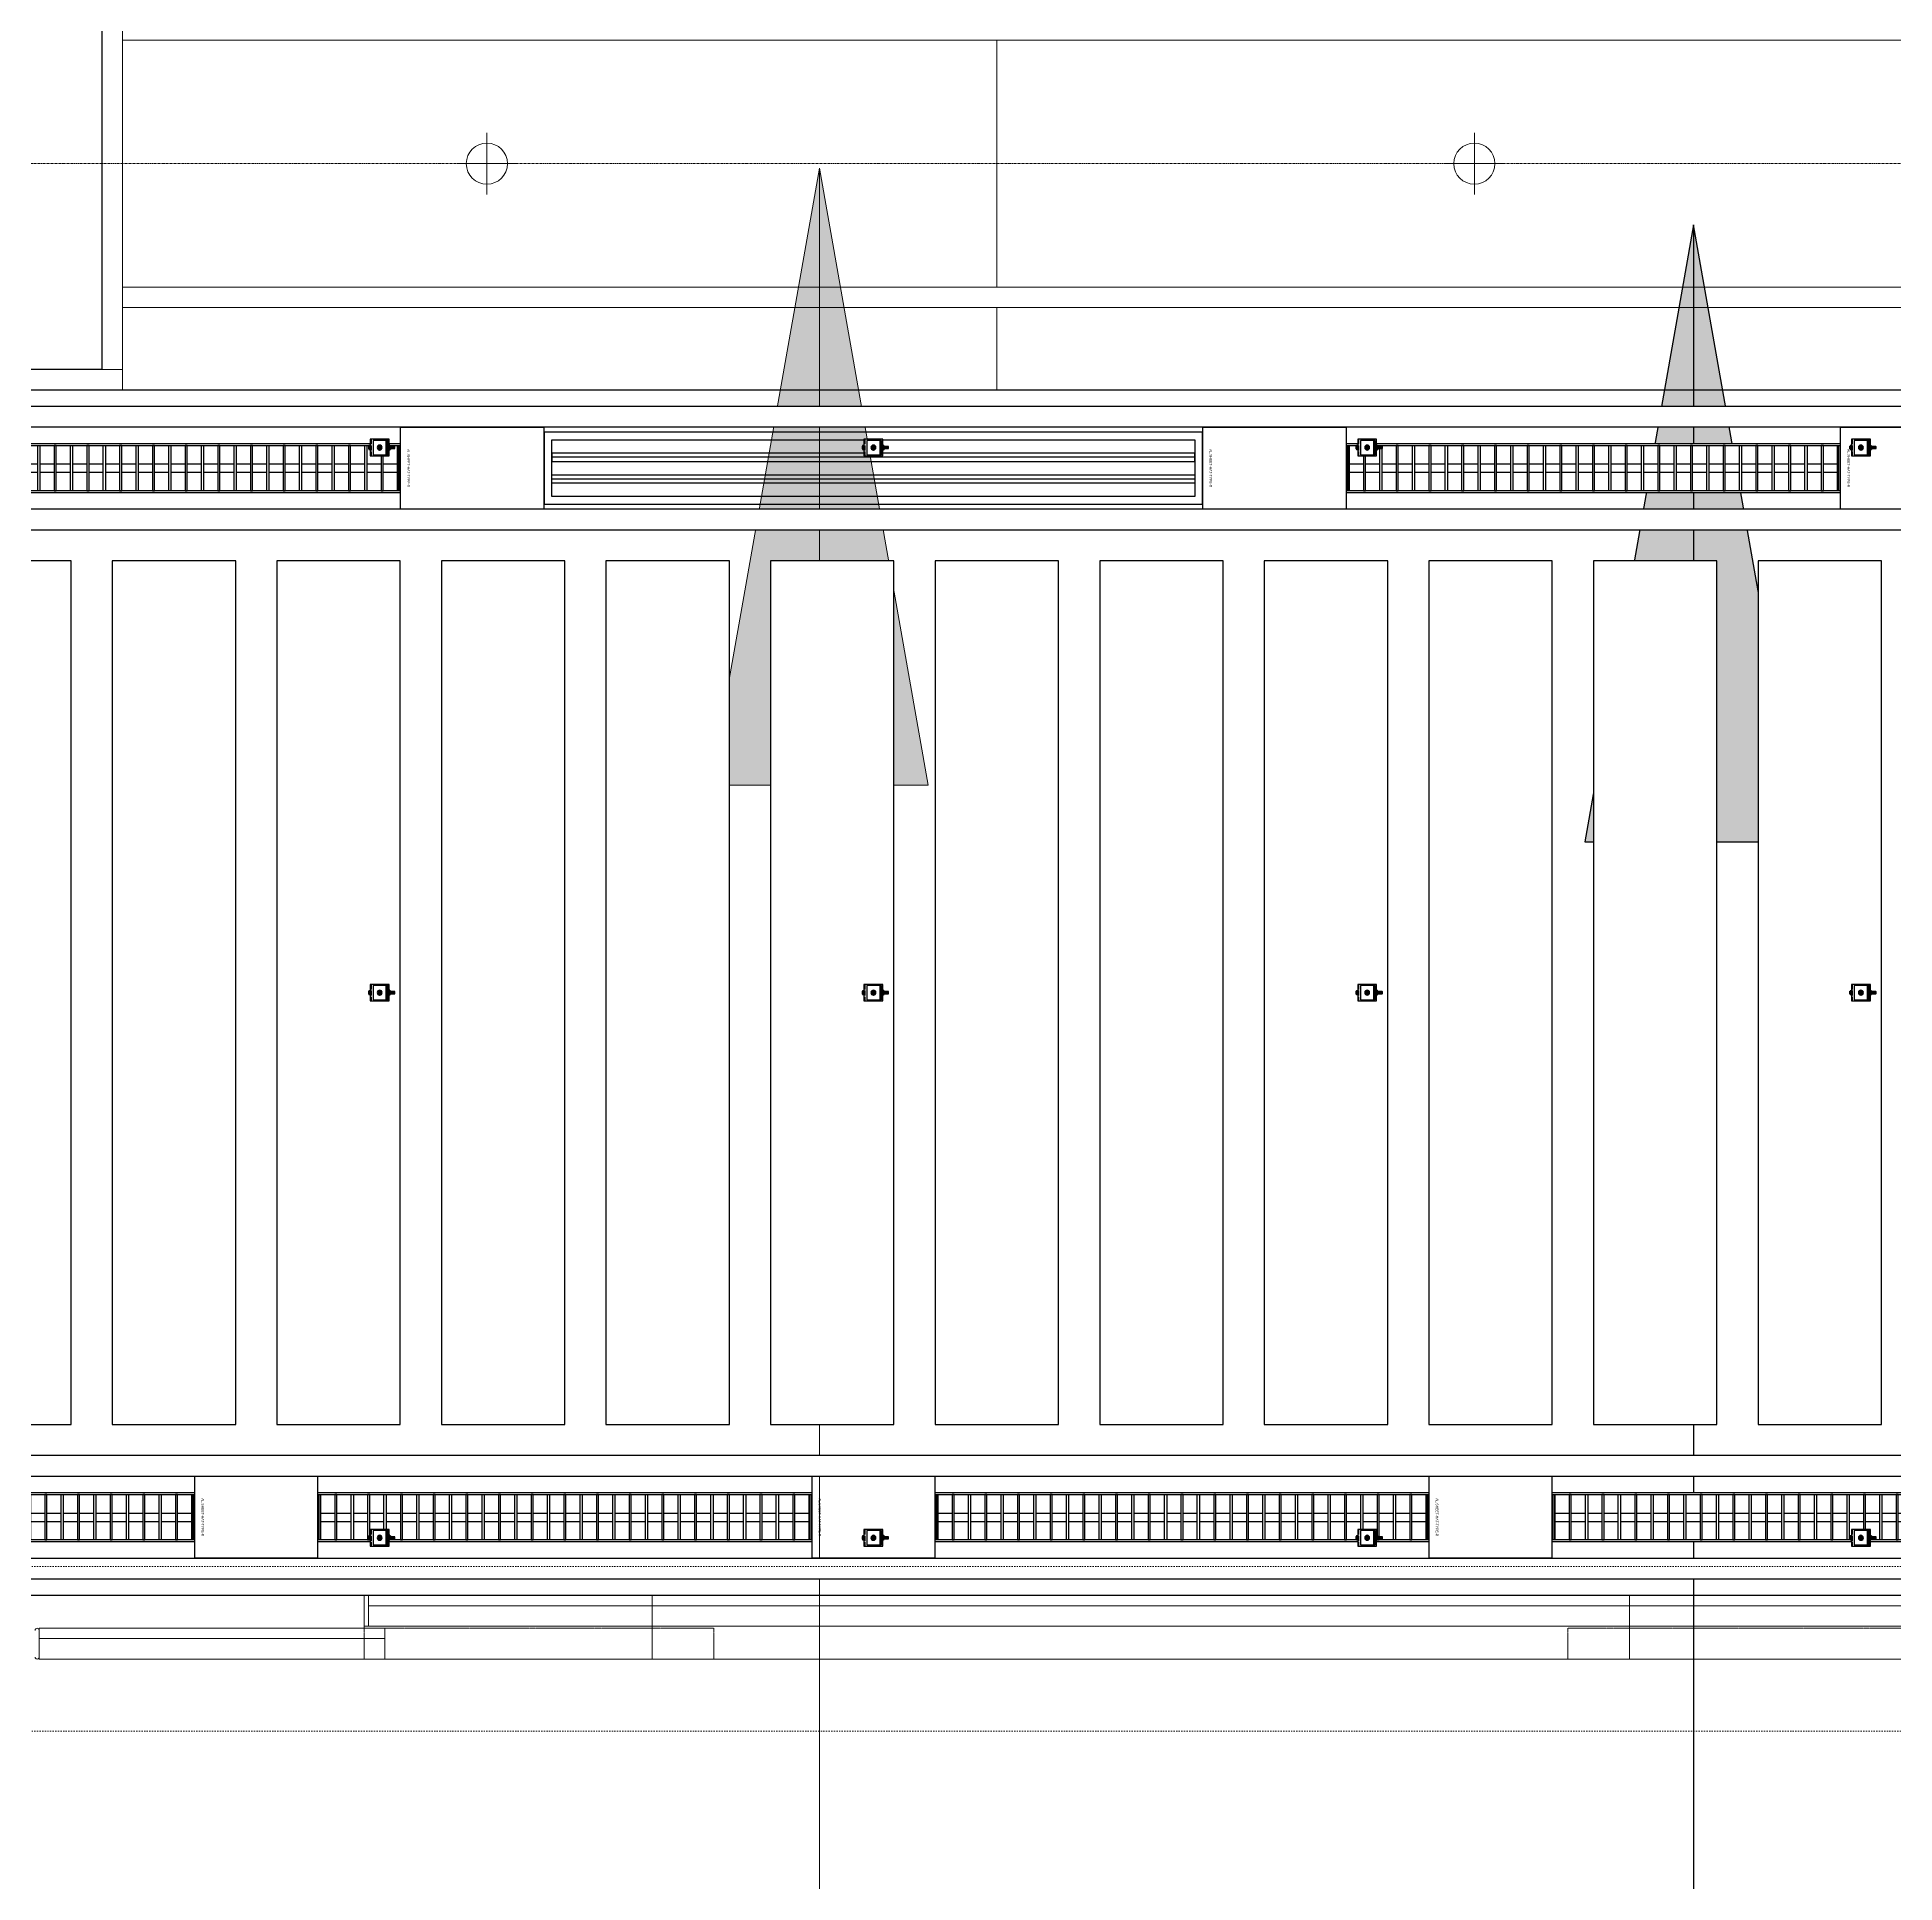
# Model space of a CAD drawing. Header units: millimetres. Extents: x -962357 to -591296, y -195428 to 59420.
# Drawn here: x -755113 to -750598, y -599 to 3888 of the extents above; entities that cross this region are included whole.
import ezdxf
from ezdxf.enums import TextEntityAlignment as Align

# ---------------------------------------------------------------- set-up
doc = ezdxf.new("R2010")
doc.units = ezdxf.units.MM
for name, pattern in [('ACAD_ISO02W100', [15, 12, -3]), ('DASH', [6.35, 3.175, -3.175]), ('DPA_Grid _ Level 100', [10, 5.5, -1.6, 1.3, -1.6]), ('DPA_Hidden 500', [1.4, 0.8, -0.6])]:
    doc.linetypes.add(name, pattern=pattern)
for name, color, linetype in [('000 - CSD_PL_001 - ASCESSORIES', 251, 'Continuous'), ('000 - H A T C H', 8, 'Continuous'), ('000 - WIPEOUT', 250, 'Continuous'), ('001 - ASCESSORIES', 251, 'Continuous'), ('008 - LIGHTING', 1, 'Continuous'), ('A04_TUBE SERIES', 2, 'Continuous'), ('A11_ALU.SOLID SHEET', 2, 'Continuous')]:
    doc.layers.add(name, color=color, linetype=linetype)
for name, color, linetype, lineweight in [('A-ANNO-NOTE', 3, 'Continuous', 25), ('A-COLS', 5, 'Continuous', 25), ('A-COLS-E', 1, 'Continuous', 9), ('A-DETL-GENF', 2, 'Continuous', 9), ('A-GENM', 1, 'Continuous', 9), ('A-GENM-HDLN', 2, 'DPA_Hidden 500', 9), ('A-GLAZ-CURT', 2, 'Continuous', 9), ('A-WALL', 5, 'Continuous', 9), ('A-WALL-FNSH', 2, 'Continuous', 9), ('A-WALL-PATT', 1, 'Continuous', 9), ('E-LITE-EQPM', 2, 'Continuous', 9), ('G-ANNO-TEXT', 3, 'Continuous', 9), ('Q-SPCQ', 2, 'Continuous', 9), ('Q-SPCQ-HDLN', 2, 'DASH', 9), ('S-GRID', 251, 'Continuous', 9), ('WALL-E', 2, 'Continuous', 9)]:
    doc.layers.add(name, color=color, linetype=linetype, lineweight=lineweight)
doc.layers.get('000 - CSD_PL_001 - ASCESSORIES').off()
pattern_1 = [(45, (2.4, 1), (-1060.6602, 1060.6602), []), (135, (2.4, 1), (-1060.6602, -1060.6602), [])]

# ---------------------------------------------------------------- blocks, each defined once
blk = doc.blocks.new('System Panel - DPA-AR_Metal Ceiling Rectangular Panel-V23-4180-01 LOWER PLATFORM LEVEL - REFLECTED CEILING PLAN')
at = {"layer": 'A-GLAZ-CURT'}
for p, q in [((-814257.4, 4129), (-816382.4, 4129)), ((-816382.4, 4129), (-816382.4, 3929)), ((-816382.4, 3929), (-816382.4, 4129)), ((-816382.4, 4129), (-814257.4, 4129)), ((-814257.4, 3929), (-814257.4, 4129)), ((-814257.4, 4129), (-814257.4, 3929)), ((-816382.4, 3929), (-814257.4, 3929)), ((-814257.4, 3929), (-816382.4, 3929))]:
    blk.add_line(p, q, dxfattribs=at)
blk = doc.blocks.new('System Panel - DPA-AR_Metal Ceiling Rectangular Panel-13139259-4180-01 LOWER PLATFORM LEVEL - REFLECTED CEILING PLAN')
at = {"layer": 'A-GLAZ-CURT'}
for p, q in [((-741107.4, 4129), (-743507.4, 4129)), ((-743507.4, 4129), (-743507.4, 3929)), ((-743507.4, 3929), (-743507.4, 4129)), ((-743507.4, 4129), (-741107.4, 4129)), ((-741107.4, 3929), (-741107.4, 4129)), ((-741107.4, 4129), (-741107.4, 3929)), ((-743507.4, 3929), (-741107.4, 3929)), ((-741107.4, 3929), (-743507.4, 3929))]:
    blk.add_line(p, q, dxfattribs=at)
blk = doc.blocks.new('System Panel - DPA-AR_Metal Ceiling Rectangular Panel-V25-4180-01 LOWER PLATFORM LEVEL - REFLECTED CEILING PLAN')
at = {"layer": 'A-GLAZ-CURT'}
for p, q in [((-814257.4, 3879), (-816382.4, 3879)), ((-816382.4, 3879), (-816382.4, 3279)), ((-816382.4, 3279), (-816382.4, 3879)), ((-816382.4, 3879), (-814257.4, 3879)), ((-814257.4, 3279), (-814257.4, 3879)), ((-814257.4, 3879), (-814257.4, 3279)), ((-816382.4, 3279), (-814257.4, 3279)), ((-814257.4, 3279), (-816382.4, 3279))]:
    blk.add_line(p, q, dxfattribs=at)
blk = doc.blocks.new('System Panel - DPA-AR_Metal Ceiling Rectangular Panel-13139299-4180-01 LOWER PLATFORM LEVEL - REFLECTED CEILING PLAN')
at = {"layer": 'A-GLAZ-CURT'}
for p, q in [((-818782.4, 3879), (-821182.4, 3879)), ((-821182.4, 3879), (-821182.4, 3279)), ((-821182.4, 3279), (-821182.4, 3879)), ((-821182.4, 3879), (-818782.4, 3879)), ((-818782.4, 3279), (-818782.4, 3879)), ((-818782.4, 3879), (-818782.4, 3279)), ((-821182.4, 3279), (-818782.4, 3279)), ((-818782.4, 3279), (-821182.4, 3279))]:
    blk.add_line(p, q, dxfattribs=at)
blk = doc.blocks.new('*U403')
at = {"layer": 'A-GLAZ-CURT'}
for name, p in [('System Panel - DPA-AR_Metal Ceiling Rectangular Panel-V25-4180-01 LOWER PLATFORM LEVEL - REFLECTED CEILING PLAN', (806157.4, -3579)), ('System Panel - DPA-AR_Metal Ceiling Rectangular Panel-13139299-4180-01 LOWER PLATFORM LEVEL - REFLECTED CEILING PLAN', (813082.4, -3579)), ('System Panel - DPA-AR_Metal Ceiling Rectangular Panel-V23-4180-01 LOWER PLATFORM LEVEL - REFLECTED CEILING PLAN', (806157.4, -4479)), ('System Panel - DPA-AR_Metal Ceiling Rectangular Panel-13139259-4180-01 LOWER PLATFORM LEVEL - REFLECTED CEILING PLAN', (735407.4, -4479))]:
    blk.add_blockref(name, p, dxfattribs=at)
blk = doc.blocks.new('*U499')
at = {"layer": 'A11_ALU.SOLID SHEET', "color": 0}
blk.add_lwpolyline([(350, -98.8), (350, 98.8), (0, 98.8), (0, -98.8)], close=True, dxfattribs=at)
at = {"layer": 'Defpoints', "color": 250}
blk.add_point((0, 0), dxfattribs=at)
blk.add_text('AL.SHEET-HAT-TYPE-R', height=6, rotation=270, dxfattribs=at).set_placement((15, 0), align=Align.BOTTOM_CENTER)
blk = doc.blocks.new('*U634')
at = {"color": 1}
blk.add_wipeout([(600, -60), (-600, -60), (-600, 60), (600, 60)], dxfattribs=at).dxf.layer = '000 - WIPEOUT'
at = {"layer": '001 - ASCESSORIES', "color": 0}
blk.add_lwpolyline([(600, -60), (-600, -60), (-600, 60), (600, 60)], close=True, dxfattribs=at)
at = {"layer": '001 - ASCESSORIES'}
for points in [[(-593.5, -55), (-598.5, -55), (-598.5, 55), (-593.5, 55)], [(595, -55), (-595, -55), (-595, 55), (595, 55)], [(-558.8, -55), (-553.8, -55), (-553.8, 55), (-558.8, 55)], [(-514, -55), (-519, -55), (-519, 55), (-514, 55)], [(-479.3, -55), (-474.3, -55), (-474.3, 55), (-479.3, 55)], [(-434.6, -55), (-439.6, -55), (-439.6, 55), (-434.6, 55)], [(-399.8, -55), (-394.8, -55), (-394.8, 55), (-399.8, 55)], [(-355.1, -55), (-360.1, -55), (-360.1, 55), (-355.1, 55)], [(-320.4, -55), (-315.4, -55), (-315.4, 55), (-320.4, 55)], [(-275.6, -55), (-280.6, -55), (-280.6, 55), (-275.6, 55)], [(-240.9, -55), (-235.9, -55), (-235.9, 55), (-240.9, 55)], [(-196.2, -55), (-201.2, -55), (-201.2, 55), (-196.2, 55)], [(-161.4, -55), (-156.4, -55), (-156.4, 55), (-161.4, 55)], [(-116.7, -55), (-121.7, -55), (-121.7, 55), (-116.7, 55)], [(-82, -55), (-77, -55), (-77, 55), (-82, 55)], [(-37.2, -55), (-42.2, -55), (-42.2, 55), (-37.2, 55)], [(-2.5, -55), (2.5, -55), (2.5, 55), (-2.5, 55)], [(42.2, -55), (37.2, -55), (37.2, 55), (42.2, 55)], [(77, -55), (82, -55), (82, 55), (77, 55)], [(121.7, -55), (116.7, -55), (116.7, 55), (121.7, 55)], [(156.4, -55), (161.4, -55), (161.4, 55), (156.4, 55)], [(201.2, -55), (196.2, -55), (196.2, 55), (201.2, 55)], [(235.9, -55), (240.9, -55), (240.9, 55), (235.9, 55)], [(280.6, -55), (275.6, -55), (275.6, 55), (280.6, 55)], [(315.4, -55), (320.4, -55), (320.4, 55), (315.4, 55)], [(360.1, -55), (355.1, -55), (355.1, 55), (360.1, 55)], [(394.8, -55), (399.8, -55), (399.8, 55), (394.8, 55)], [(439.6, -55), (434.6, -55), (434.6, 55), (439.6, 55)], [(474.3, -55), (479.3, -55), (479.3, 55), (474.3, 55)], [(519, -55), (514, -55), (514, 55), (519, 55)], [(553.8, -55), (558.8, -55), (558.8, 55), (553.8, 55)], [(598.5, -55), (593.5, -55), (593.5, 55), (598.5, 55)]]:
    blk.add_lwpolyline(points, close=True, dxfattribs=at)
for points in [[(-593.5, 10), (-558.8, 10)], [(-553.8, 10), (-519, 10)], [(-514, 10), (-479.3, 10)], [(-474.3, 10), (-439.6, 10)], [(-434.6, 10), (-399.8, 10)], [(-394.8, 10), (-360.1, 10)], [(-355.1, 10), (-320.4, 10)], [(-315.4, 10), (-280.6, 10)], [(-275.6, 10), (-240.9, 10)], [(-235.9, 10), (-201.2, 10)], [(-196.2, 10), (-161.4, 10)], [(-156.4, 10), (-121.7, 10)], [(-116.7, 10), (-82, 10)], [(-77, 10), (-42.2, 10)], [(-37.2, 10), (-2.5, 10)], [(2.5, 10), (37.2, 10)], [(42.2, 10), (77, 10)], [(82, 10), (116.7, 10)], [(121.7, 10), (156.4, 10)], [(161.4, 10), (196.2, 10)], [(201.2, 10), (235.9, 10)], [(240.9, 10), (275.6, 10)], [(280.6, 10), (315.4, 10)], [(320.4, 10), (355.1, 10)], [(360.1, 10), (394.8, 10)], [(399.8, 10), (434.6, 10)], [(439.6, 10), (474.3, 10)], [(479.3, 10), (514, 10)], [(519, 10), (553.8, 10)], [(558.8, 10), (593.5, 10)], [(-593.5, -10), (-558.8, -10)], [(-553.8, -10), (-519, -10)], [(-514, -10), (-479.3, -10)], [(-474.3, -10), (-439.6, -10)], [(-434.6, -10), (-399.8, -10)], [(-394.8, -10), (-360.1, -10)], [(-355.1, -10), (-320.4, -10)], [(-315.4, -10), (-280.6, -10)], [(-275.6, -10), (-240.9, -10)], [(-235.9, -10), (-201.2, -10)], [(-196.2, -10), (-161.4, -10)], [(-156.4, -10), (-121.7, -10)], [(-116.7, -10), (-82, -10)], [(-77, -10), (-42.2, -10)], [(-37.2, -10), (-2.5, -10)], [(2.5, -10), (37.2, -10)], [(42.2, -10), (77, -10)], [(82, -10), (116.7, -10)], [(121.7, -10), (156.4, -10)], [(161.4, -10), (196.2, -10)], [(201.2, -10), (235.9, -10)], [(240.9, -10), (275.6, -10)], [(280.6, -10), (315.4, -10)], [(320.4, -10), (355.1, -10)], [(360.1, -10), (394.8, -10)], [(399.8, -10), (434.6, -10)], [(439.6, -10), (474.3, -10)], [(479.3, -10), (514, -10)], [(519, -10), (553.8, -10)], [(558.8, -10), (593.5, -10)]]:
    blk.add_lwpolyline(points, dxfattribs=at)
blk = doc.blocks.new('*U374')
at = {"layer": '001 - ASCESSORIES', "color": 0, "linetype": 'ByBlock'}
blk.add_lwpolyline([(800, 87.5), (-800, 87.5), (-800, -87.5), (800, -87.5)], close=True, dxfattribs=at)
at = {"layer": '001 - ASCESSORIES', "linetype": 'ByBlock'}
for points in [[(-781.5, 69), (781.5, 69), (781.5, -69), (-781.5, -69)], [(781.5, 36.3), (-781.5, 36.3), (-781.5, 16.3), (781.5, 16.3)], [(-781.5, -16.3), (781.5, -16.3), (781.5, -36.3), (-781.5, -36.3)]]:
    blk.add_lwpolyline(points, close=True, dxfattribs=at)
for points in [[(781.5, 26.3), (-781.5, 26.3)], [(-781.5, -26.3), (781.5, -26.3)]]:
    blk.add_lwpolyline(points, dxfattribs=at)
blk = doc.blocks.new('*U606')
blk.add_attdef('EXTR.OVL-LENGTH_', (-25, -59.1), '', height=5)
blk.add_wipeout([(-25, 0), (25, 0), (25, 67400), (-25, 67400)]).dxf.layer = '000 - WIPEOUT'
at = {"layer": 'A04_TUBE SERIES', "color": 0}
blk.add_lwpolyline([(-25, 0), (25, 0), (25, 67400), (-25, 67400)], close=True, dxfattribs=at)
blk = doc.blocks.new('*U607')
blk.add_attdef('EXTR.OVL-LENGTH_', (-25, -59.1), '', height=5)
blk.add_wipeout([(-25, 0), (25, 0), (25, 67400), (-25, 67400)]).dxf.layer = '000 - WIPEOUT'
at = {"layer": 'A04_TUBE SERIES', "color": 0}
blk.add_lwpolyline([(-25, 0), (25, 0), (25, 67400), (-25, 67400)], close=True, dxfattribs=at)
blk = doc.blocks.new('*U500')
at = {"layer": 'A11_ALU.SOLID SHEET', "color": 0}
blk.add_lwpolyline([(300, -98.8), (300, 98.8), (0, 98.8), (0, -98.8)], close=True, dxfattribs=at)
at = {"layer": 'Defpoints', "color": 250}
blk.add_point((0, 0), dxfattribs=at)
blk.add_text('AL.SHEET-HAT-TYPE-R', height=6, rotation=270, dxfattribs=at).set_placement((15, 0), align=Align.BOTTOM_CENTER)
blk = doc.blocks.new('*U605')
blk.add_attdef('EXTR.OVL-LENGTH_', (-25, -59.1), '', height=5)
blk.add_wipeout([(-25, 0), (25, 0), (25, 67400), (-25, 67400)]).dxf.layer = '000 - WIPEOUT'
at = {"layer": 'A04_TUBE SERIES', "color": 0}
blk.add_lwpolyline([(-25, 0), (25, 0), (25, 67400), (-25, 67400)], close=True, dxfattribs=at)
blk = doc.blocks.new('*U604')
blk.add_attdef('EXTR.OVL-LENGTH_', (-25, -59.1), '', height=5)
blk.add_wipeout([(-25, 0), (25, 0), (25, 67400), (-25, 67400)]).dxf.layer = '000 - WIPEOUT'
at = {"layer": 'A04_TUBE SERIES', "color": 0}
blk.add_lwpolyline([(-25, 0), (25, 0), (25, 67400), (-25, 67400)], close=True, dxfattribs=at)
blk = doc.blocks.new('*U613')
at = {"color": 3}
for points in [[(-1050, 4350), (1050, 4350), (1050, 4050), (-1050, 4050)], [(-1050, 3950), (1050, 3950), (1050, 3650), (-1050, 3650)], [(-1050, 3550), (1050, 3550), (1050, 3250), (-1050, 3250)], [(-1050, 3150), (1050, 3150), (1050, 2850), (-1050, 2850)], [(-1050, 2750), (1050, 2750), (1050, 2450), (-1050, 2450)], [(-1050, 2350), (1050, 2350), (1050, 2050), (-1050, 2050)], [(-1050, 1950), (1050, 1950), (1050, 1650), (-1050, 1650)], [(-1050, 1550), (1050, 1550), (1050, 1250), (-1050, 1250)], [(-1050, 1150), (1050, 1150), (1050, 850), (-1050, 850)], [(-1050, 750), (1050, 750), (1050, 450), (-1050, 450)], [(-1050, 350), (1050, 350), (1050, 50), (-1050, 50)], [(-1050, -50), (1050, -50), (1050, -350), (-1050, -350)]]:
    blk.add_wipeout(points, dxfattribs=at).dxf.layer = '000 - WIPEOUT'
at = {"layer": 'A11_ALU.SOLID SHEET', "color": 0, "linetype": 'ByBlock'}
for points in [[(-1050, 4050), (1050, 4050), (1050, 4350), (-1050, 4350)], [(-1050, 3650), (1050, 3650), (1050, 3950), (-1050, 3950)], [(-1050, 3250), (1050, 3250), (1050, 3550), (-1050, 3550)], [(-1050, 2850), (1050, 2850), (1050, 3150), (-1050, 3150)], [(-1050, 2450), (1050, 2450), (1050, 2750), (-1050, 2750)], [(-1050, 2050), (1050, 2050), (1050, 2350), (-1050, 2350)], [(-1050, 1650), (1050, 1650), (1050, 1950), (-1050, 1950)], [(-1050, 1250), (1050, 1250), (1050, 1550), (-1050, 1550)], [(-1050, 850), (1050, 850), (1050, 1150), (-1050, 1150)], [(-1050, 450), (1050, 450), (1050, 750), (-1050, 750)], [(-1050, 50), (1050, 50), (1050, 350), (-1050, 350)], [(-1050, -350), (1050, -350), (1050, -50), (-1050, -50)]]:
    blk.add_lwpolyline(points, close=True, dxfattribs=at)
blk = doc.blocks.new('*U5836')
blk.add_lwpolyline([(-107450, -550), (27650, -550), (27650, -3480), (-107450, -3480)], close=True)
at = {"layer": '008 - LIGHTING'}
blk.add_blockref('*U374', (-8400, -740), dxfattribs=at)
blk.add_blockref('*U374', (-8400, -740), dxfattribs=at)
blk.add_blockref('*U374', (-8400, -740), dxfattribs=at)
at = {"layer": 'A11_ALU.SOLID SHEET', "color": 1}
for name, p in [('*U499', (-9550, -740)), ('*U499', (-7600, -740)), ('*U499', (-6050, -740)), ('*U500', (-10050, -3290)), ('*U500', (-8550, -3290)), ('*U500', (-7050, -3290))]:
    blk.add_blockref(name, p, dxfattribs=at)
at = {"layer": '008 - LIGHTING'}
for p in [(-10150, -740), (-6650, -740), (-10650, -3290), (-9150, -3290), (-7650, -3290), (-6150, -3290)]:
    blk.add_blockref('*U634', p, dxfattribs=at)
at = {"layer": 'A04_TUBE SERIES', "linetype": 'ByBlock', "rotation": 270}
for name, p in [('*U607', (-39850, -615)), ('*U606', (-39850, -865)), ('*U604', (-39850, -3165)), ('*U605', (-39850, -3415))]:
    blk.add_blockref(name, p, dxfattribs=at)
at = {"layer": 'A11_ALU.SOLID SHEET', "linetype": 'ByBlock', "rotation": 90}
blk.add_blockref('*U613', (-6300, -2015), dxfattribs=at)
at = {"layer": '008 - LIGHTING'}
for p in [(-10150, -740), (-6650, -740), (-10650, -3290), (-9150, -3290), (-7650, -3290), (-6150, -3290)]:
    blk.add_blockref('*U634', p, dxfattribs=at)
for p in [(-10150, -740), (-6650, -740), (-10650, -3290), (-9150, -3290), (-7650, -3290), (-6150, -3290)]:
    blk.add_blockref('*U634', p, dxfattribs=at)
blk = doc.blocks.new('DPA_Speciality_PlatformScreenDoor - Length_135300-12767973-4180-01 LOWER PLATFORM LEVEL - REFLECTED CEILING PLAN')
at = {"layer": 'A-GENM'}
for p, q in [((37587.5, -250), (37777.6, -250)), ((37777.6, -250), (37587.5, -250)), ((37682.5, -250), (37592.5, -250)), ((37592.5, -250), (37682.5, -250)), ((37692.5, -250), (37782.5, -250)), ((37782.5, -250), (37692.5, -250)), ((33765.3, -330), (33889.1, -330)), ((33775.9, -330), (33829, -330)), ((33825.4, -330), (33878.5, -330)), ((35365.3, -330), (35489.1, -330)), ((35375.9, -330), (35429, -330)), ((35425.4, -330), (35478.5, -330))]:
    blk.add_line(p, q, dxfattribs=at)
at = {"layer": 'A-GENM-HDLN'}
for p, q in [((33512.5, -175), (34362.5, -175)), ((34362.5, -250), (34362.5, -175)), ((36437.5, -250), (36437.5, -175)), ((37287.5, -175), (36437.5, -175)), ((37287.5, -175), (37287.5, -250)), ((33512.5, -250), (34362.5, -250)), ((37287.5, -250), (36437.5, -250))]:
    blk.add_line(p, q, dxfattribs=at)
at = {"layer": 'Q-SPCQ'}
for p, q in [((33512.5, -175), (34212.5, -175)), ((34212.5, -175), (34212.5, -330)), ((34212.5, -175), (36587.5, -175)), ((34212.5, -330), (34212.5, -175)), ((36587.5, -175), (36587.5, -330)), ((36587.5, -175), (37287.5, -175)), ((36587.5, -330), (36587.5, -175)), ((37237.5, -175), (38077.5, -175)), ((38077.5, -175), (37237.5, -175)), ((37237.5, -175), (37237.5, -225)), ((37237.5, -225), (37237.5, -175)), ((38047.5, -175), (37267.5, -175)), ((37267.5, -175), (38047.5, -175)), ((37267.5, -175), (38047.5, -175)), ((38047.5, -175), (37267.5, -175)), ((38077.5, -225), (38077.5, -175)), ((38077.5, -225), (38077.5, -175)), ((38077.5, -180), (38077.5, -245)), ((38077.5, -245), (38077.5, -180)), ((34212.5, -200), (34212.5, -187.5)), ((34212.5, -187.5), (34212.5, -200)), ((34212.5, -305), (34212.5, -200)), ((34212.5, -200), (34212.5, -305)), ((36587.5, -200), (36587.5, -187.5)), ((36587.5, -187.5), (36587.5, -200)), ((36587.5, -305), (36587.5, -200)), ((36587.5, -200), (36587.5, -305)), ((38077.5, -225), (37237.5, -225)), ((37237.5, -225), (38077.5, -225)), ((37237.5, -250), (37237.5, -225)), ((37237.5, -250), (37237.5, -225)), ((38077.5, -225), (37237.5, -225)), ((37237.5, -225), (37237.5, -250)), ((37237.5, -250), (37237.5, -225)), ((37237.5, -225), (38077.5, -225)), ((37237.5, -225), (38077.5, -225)), ((38077.5, -225), (37237.5, -225)), ((37267.5, -225), (38047.5, -225)), ((38047.5, -225), (37267.5, -225)), ((38047.5, -225), (37267.5, -225)), ((37267.5, -225), (38047.5, -225)), ((37287.5, -225), (38027.5, -225)), ((38027.5, -225), (37287.5, -225)), ((37287.5, -225), (38027.5, -225)), ((38027.5, -225), (37287.5, -225)), ((38077.5, -225), (38077.5, -250)), ((38077.5, -250), (38077.5, -225)), ((38077.5, -250), (38077.5, -225)), ((38077.5, -225), (38077.5, -250)), ((34212.5, -255), (33522.5, -255)), ((33522.5, -255), (34212.5, -255)), ((33572.5, -255), (34152.5, -255)), ((34152.5, -255), (33572.5, -255)), ((34162.5, -255), (33572.5, -255)), ((33572.5, -255), (34162.5, -255)), ((36587.5, -255), (34212.5, -255)), ((34212.5, -255), (36587.5, -255)), ((34212.5, -255), (34212.5, -305)), ((34212.5, -255), (34212.5, -305)), ((34212.5, -305), (34212.5, -255)), ((34212.5, -255), (34212.5, -305)), ((36537.5, -255), (34262.5, -255)), ((34262.5, -255), (36537.5, -255)), ((34272.5, -255), (36527.5, -255)), ((36527.5, -255), (34272.5, -255)), ((36587.5, -255), (37277.5, -255)), ((37277.5, -255), (36587.5, -255)), ((36587.5, -255), (36587.5, -305)), ((36587.5, -305), (36587.5, -255)), ((36587.5, -305), (36587.5, -255)), ((36587.5, -255), (36587.5, -305)), ((36637.5, -255), (37227.5, -255)), ((37227.5, -255), (36637.5, -255)), ((37227.5, -255), (36647.5, -255)), ((36647.5, -255), (37227.5, -255)), ((38077.5, -250), (37237.5, -250)), ((37237.5, -250), (38077.5, -250)), ((37237.5, -250), (38077.5, -250)), ((38077.5, -250), (37237.5, -250)), ((37277.5, -255), (37277.5, -330)), ((37287.5, -255), (37277.5, -255)), ((37277.5, -255), (37287.5, -255)), ((37277.5, -330), (37277.5, -255)), ((37277.5, -305), (37277.5, -255)), ((37277.5, -305), (37277.5, -255)), ((37287.5, -250), (38027.5, -250)), ((38027.5, -250), (37287.5, -250)), ((37287.5, -250), (38027.5, -250)), ((38027.5, -250), (37287.5, -250)), ((37287.5, -330), (37287.5, -250)), ((37287.5, -250), (37287.5, -305)), ((37287.5, -330), (37287.5, -255)), ((37287.5, -255), (37287.5, -330)), ((34212.5, -305), (33522.5, -305)), ((33522.5, -305), (34202.5, -305)), ((33522.5, -305), (34202.5, -305)), ((34202.5, -305), (33522.5, -305)), ((34212.5, -305), (33522.5, -305)), ((33522.5, -305), (34212.5, -305)), ((34152.5, -305), (33572.5, -305)), ((33572.5, -305), (34152.5, -305)), ((34152.5, -305), (33572.5, -305)), ((33572.5, -305), (34152.5, -305)), ((34162.5, -305), (33572.5, -305)), ((33572.5, -305), (34162.5, -305)), ((33572.5, -305), (34152.5, -305)), ((34152.5, -305), (33572.5, -305)), ((34202.5, -305), (34212.5, -305)), ((34212.5, -317.5), (34212.5, -305)), ((36587.5, -305), (34212.5, -305)), ((34212.5, -305), (34222.5, -305)), ((34212.5, -330), (34212.5, -305)), ((34212.5, -305), (34212.5, -330)), ((36587.5, -305), (34212.5, -305)), ((34212.5, -305), (36587.5, -305)), ((34212.5, -305), (34212.5, -317.5)), ((34212.5, -330), (34212.5, -305)), ((34212.5, -305), (34212.5, -330)), ((34222.5, -305), (36577.5, -305)), ((34222.5, -305), (36577.5, -305)), ((36577.5, -305), (34222.5, -305)), ((36537.5, -305), (34262.5, -305)), ((34262.5, -305), (36537.5, -305)), ((36527.5, -305), (34272.5, -305)), ((34272.5, -305), (36527.5, -305)), ((36527.5, -305), (34272.5, -305)), ((34272.5, -305), (36527.5, -305)), ((34272.5, -305), (36527.5, -305)), ((36527.5, -305), (34272.5, -305)), ((36577.5, -305), (36587.5, -305)), ((36587.5, -317.5), (36587.5, -305)), ((36587.5, -305), (36597.5, -305)), ((37277.5, -305), (36587.5, -305)), ((36587.5, -305), (36587.5, -330)), ((36587.5, -330), (36587.5, -305)), ((36587.5, -305), (37277.5, -305)), ((37277.5, -305), (36587.5, -305)), ((36587.5, -305), (36587.5, -317.5)), ((36587.5, -330), (36587.5, -305)), ((36587.5, -305), (36587.5, -330)), ((36597.5, -305), (37277.5, -305)), ((37277.5, -305), (36597.5, -305)), ((36597.5, -305), (37277.5, -305)), ((36637.5, -305), (37227.5, -305)), ((37227.5, -305), (36637.5, -305)), ((36647.5, -305), (37227.5, -305)), ((37227.5, -305), (36647.5, -305)), ((36647.5, -305), (37227.5, -305)), ((37227.5, -305), (36647.5, -305)), ((37227.5, -305), (36647.5, -305)), ((36647.5, -305), (37227.5, -305)), ((37277.5, -330), (37277.5, -305)), ((37277.5, -330), (37277.5, -305)), ((37277.5, -305), (37277.5, -330)), ((37277.5, -330), (37277.5, -305)), ((37287.5, -305), (37287.5, -317.5)), ((33512.5, -330), (34212.5, -330)), ((34202.5, -330), (33522.5, -330)), ((33522.5, -330), (34212.5, -330)), ((33522.5, -330), (34202.5, -330)), ((34202.5, -330), (33522.5, -330)), ((34152.5, -330), (33572.5, -330)), ((33572.5, -330), (34152.5, -330)), ((34152.5, -330), (33572.5, -330)), ((33572.5, -330), (34152.5, -330)), ((34212.5, -330), (34202.5, -330)), ((34212.5, -330), (36587.5, -330)), ((34222.5, -330), (34212.5, -330)), ((34212.5, -330), (36587.5, -330)), ((36577.5, -330), (34222.5, -330)), ((34222.5, -330), (36577.5, -330)), ((36577.5, -330), (34222.5, -330)), ((36527.5, -330), (34272.5, -330)), ((34272.5, -330), (36527.5, -330)), ((36527.5, -330), (34272.5, -330)), ((34272.5, -330), (36527.5, -330)), ((36587.5, -330), (36577.5, -330)), ((36587.5, -330), (37287.5, -330)), ((36587.5, -330), (37277.5, -330)), ((36597.5, -330), (36587.5, -330)), ((37277.5, -330), (36597.5, -330)), ((37277.5, -330), (36597.5, -330)), ((36597.5, -330), (37277.5, -330)), ((36647.5, -330), (37227.5, -330)), ((37227.5, -330), (36647.5, -330)), ((36647.5, -330), (37227.5, -330)), ((37227.5, -330), (36647.5, -330)), ((37277.5, -330), (37287.5, -330)), ((37287.5, -330), (37277.5, -330))]:
    blk.add_line(p, q, dxfattribs=at)
for centre, start, end in [((38082.5, -180), 360, 180), ((38082.5, -180), 0, 180), ((38082.5, -245), 180, 360), ((38082.5, -245), 180, 0)]:
    blk.add_arc(centre, 5, start, end, dxfattribs=at)
at = {"layer": 'Q-SPCQ-HDLN'}
for p, q in [((135200, 0), (-100, 0)), ((135200, -330), (-100, -330)), ((135200, -400), (-100, -400))]:
    blk.add_line(p, q, dxfattribs=at)
blk = doc.blocks.new('LGF_DL_SAA_LowPower_DL1a - LGF_DL_SAA_LowPower_DL1a-8832329-4180-01 LOWER PLATFORM LEVEL - REFLECTED CEILING PLAN')
at = {"layer": 'A-DETL-GENF'}
for p, q in [((0, 75), (0, -75)), ((72.5, 0), (-72.5, 0))]:
    blk.add_line(p, q, dxfattribs=at)
blk.add_circle((0, 0), 50, dxfattribs=at)
blk = doc.blocks.new('C-1-PP19-AR-4180-01-B_20250908-040939_EXDOWNLIGHT')
at = {"layer": 'E-LITE-EQPM', "extrusion": (0, 0, -1), "rotation": 180}
for p in [(9339.5, 0), (6939.5, 0)]:
    blk.add_blockref('LGF_DL_SAA_LowPower_DL1a - LGF_DL_SAA_LowPower_DL1a-8832329-4180-01 LOWER PLATFORM LEVEL - REFLECTED CEILING PLAN', p, dxfattribs=at)
at = {"layer": 'Q-SPCQ', "rotation": 180}
blk.add_blockref('DPA_Speciality_PlatformScreenDoor - Length_135300-12767973-4180-01 LOWER PLATFORM LEVEL - REFLECTED CEILING PLAN', (27650, -3810), dxfattribs=at)
blk = doc.blocks.new('000 - ASSCESSORIES_FAMELINE_GALV.BRACKET_FITTING_L-PROFILE_BK-08_TOP_VIEW')
at = {"linetype": 'Continuous'}
blk.add_wipeout([(-17.5, 19), (-17.5, -16), (17.5, -16), (17.5, 19)], dxfattribs=at).dxf.layer = '000 - WIPEOUT'
at = {"layer": '001 - ASCESSORIES', "linetype": 'ByBlock'}
blk.add_lwpolyline([(-17.5, 19), (17.5, 19), (17.5, 16), (-17.5, 16)], close=True, dxfattribs=at)
at = {"layer": '001 - ASCESSORIES', "color": 0, "linetype": 'Continuous'}
blk.add_lwpolyline([(-17.5, 19), (-17.5, -16), (17.5, -16), (17.5, 19)], close=True, dxfattribs=at)
at = {"layer": '001 - ASCESSORIES'}
blk.add_circle((0, 0), 3.5, dxfattribs=at)
blk = doc.blocks.new('*U492')
at = {"layer": '001 - ASCESSORIES', "color": 0}
blk.add_blockref('000 - ASSCESSORIES_FAMELINE_GALV.BRACKET_FITTING_L-PROFILE_BK-08_TOP_VIEW', (0, 0), dxfattribs=at)
blk = doc.blocks.new('000 - DYNAMIC_VIEW_ASSCESSORIES_GALV.STUD_FULL_THREAD_1-4_TOP_VIEW')
at = {"layer": '000 - H A T C H'}
h = blk.add_hatch(color=250, dxfattribs=at)
h.dxf.hatch_style = 1
edge = h.paths.add_edge_path()
edge.add_arc((0, 0), 3.18, 0, 360)
at = {"layer": '001 - ASCESSORIES', "color": 0}
blk.add_circle((0, 0), 3.18, dxfattribs=at)
blk = doc.blocks.new('*U485')
at = {"layer": '001 - ASCESSORIES', "color": 0}
blk.add_blockref('000 - DYNAMIC_VIEW_ASSCESSORIES_GALV.STUD_FULL_THREAD_1-4_TOP_VIEW', (0, 0), dxfattribs=at)
blk = doc.blocks.new('000 - ASSCESSORIES_FAMELINE_GALV.BRACKET_FITTING_U-PROFILE_BK-07_TOP_VIEW')
at = {"linetype": 'Continuous'}
blk.add_wipeout([(20, -23), (20, 23), (-20, 23), (-20, -23)], dxfattribs=at).dxf.layer = '000 - WIPEOUT'
at = {"layer": '001 - ASCESSORIES', "linetype": 'ACAD_ISO02W100'}
for p, q in [((20, 21), (-20, 21)), ((20, -21), (-20, -21))]:
    blk.add_line(p, q, dxfattribs=at)
at = {"layer": '001 - ASCESSORIES', "color": 0, "linetype": 'Continuous'}
blk.add_lwpolyline([(20, -23), (20, 23), (-20, 23), (-20, -23)], close=True, dxfattribs=at)
at = {"layer": '001 - ASCESSORIES', "linetype": 'Continuous'}
blk.add_circle((0, 0), 3.5, dxfattribs=at)
blk = doc.blocks.new('*U489')
at = {"layer": '001 - ASCESSORIES', "color": 0, "linetype": 'ByBlock'}
blk.add_blockref('000 - ASSCESSORIES_FAMELINE_GALV.BRACKET_FITTING_U-PROFILE_BK-07_TOP_VIEW', (0, 0), dxfattribs=at)
blk = doc.blocks.new('*U281')
at = {"layer": '001 - ASCESSORIES', "color": 0}
blk.add_lwpolyline([(4.6, 0), (2.3, 4), (-2.3, 4), (-4.6, 0), (-2.3, -4), (2.3, -4)], close=True, dxfattribs=at)
at = {"layer": '001 - ASCESSORIES', "color": 8}
blk.add_circle((0, 0), 3.85, dxfattribs=at)
at = {"layer": '001 - ASCESSORIES', "color": 0}
blk.add_circle((0, 0), 2.6, dxfattribs=at)
blk = doc.blocks.new('*U639')
at = {"layer": '000 - CSD_PL_001 - ASCESSORIES', "color": 0, "rotation": 270}
blk.add_blockref('*U281', (0, 0), dxfattribs=at)
blk = doc.blocks.new('*U308')
at = {"layer": '001 - ASCESSORIES'}
blk.add_lwpolyline([(-0.3, -4.5), (-0.3, -2.5, -19.949874), (0.3, -2.5), (0.3, -4.5)], format="xyb", dxfattribs=at)
blk.add_arc((0, 0), 4.5, 273.1847, 266.8153, dxfattribs=at)
blk = doc.blocks.new('000 - ASSCESSORIES_SPRING_WASHER_M5_TOP_VIEW')
at = {"color": 6}
blk.add_blockref('*U308', (0, 0), dxfattribs=at)
blk = doc.blocks.new('*U641')
at = {"color": 6}
blk.add_blockref('000 - ASSCESSORIES_SPRING_WASHER_M5_TOP_VIEW', (0, 0), dxfattribs=at)
blk = doc.blocks.new('*U307')
at = {"layer": '001 - ASCESSORIES'}
blk.add_lwpolyline([(-0.3, -6), (-0.3, -2.5, -19.949874), (0.2, -2.5), (0.2, -6)], format="xyb", dxfattribs=at)
blk.add_arc((0, 0), 6, 273.1847, 266.8153, dxfattribs=at)
blk = doc.blocks.new('000 - ASSCESSORIES_WASHER_M5_TOP_VIEW')
at = {"color": 6}
blk.add_blockref('*U307', (0, 0), dxfattribs=at)
blk = doc.blocks.new('*U640')
at = {"color": 6}
blk.add_blockref('000 - ASSCESSORIES_WASHER_M5_TOP_VIEW', (0, 0), dxfattribs=at)
blk = doc.blocks.new('*U282')
at = {"color": 1}
for p, q in [((-3.5, 3.5), (3.5, 3.5)), ((-3.5, 0), (3.5, 0))]:
    blk.add_line(p, q, dxfattribs=at)
at = {"color": 0}
for points in [[(-2.3, 3.2, 0.249855), (-4.6, 3.2), (-4.6, 0.3, 0.249855), (-2.3, 0.3)], [(2.3, 3.2, 0.062432), (0, 3.5, 0.062432), (-2.3, 3.2), (-2.3, 0.3, 0.061701), (0, 0, 0.061701), (2.3, 0.3)], [(4.6, 3.2, 0.249855), (2.3, 3.2), (2.3, 0.3, 0.249855), (4.6, 0.3)]]:
    blk.add_lwpolyline(points, format="xyb", close=True, dxfattribs=at)
blk = doc.blocks.new('*U296')
at = {"layer": '000 - H A T C H'}
h = blk.add_hatch(dxfattribs=at)
h.set_pattern_fill('ANSI35', color=8, scale=4, angle=65)
h.set_pattern_definition([(110, (-0.5, 0), (-0.939693, -0.34202), []), (110, (-0.2012, 0.6409), (-0.939693, -0.34202), [1.25, -0.25, 0, -0.25])])
h.paths.add_polyline_path([(0, -2.5), (59.5, -2.5), (59.5, 2.5), (0, 2.5)])
at = {"color": 8}
blk.add_line((59.5, -2.5), (59.5, 2.5), dxfattribs=at)
at = {"color": 1}
blk.add_lwpolyline([(59.5, 2.5), (0, 2.5), (0, -2.5), (59.5, -2.5), (60, -2), (60, 2)], close=True, dxfattribs=at)
blk = doc.blocks.new('*U448')
at = {"layer": '000 - H A T C H'}
h = blk.add_hatch(color=250, dxfattribs=at)
h.dxf.hatch_style = 1
edge = h.paths.add_edge_path()
edge.add_line((-0.3, -4.6), (-3.2, -4.6))
edge.add_arc((-1, -3.5), 2.45, 180, 208.0569, ccw=False)
edge.add_line((-3.5, -3.5), (-3.5, 0))
edge.add_arc((5.9, 0), 9.36, 179.9761, 180.0239, ccw=False)
edge.add_line((-3.5, 0), (-3.5, 0))
edge.add_arc((5.9, 0), 9.36, 179.9761, 180.0239, ccw=False)
edge.add_line((-3.5, 0), (-3.5, 3.5))
edge.add_arc((-1, 3.5), 2.45, 151.9431, 180, ccw=False)
edge.add_line((-3.2, 4.6), (-0.3, 4.6))
edge.add_arc((-2.5, 3.5), 2.45, 360, 388.0569, ccw=False)
edge.add_line((0, 3.5), (0, -3.5))
edge.add_arc((-2.5, -3.5), 2.45, 331.9431, 360, ccw=False)
blk.add_blockref('*U296', (0, 0))
at = {"layer": '001 - ASCESSORIES', "rotation": 90}
blk.add_blockref('*U282', (0, 0), dxfattribs=at)
blk = doc.blocks.new('*U306')
blk.add_wipeout([(-6, 0.65), (6, 0.65), (6, -0.65), (-6, -0.65)]).dxf.layer = '000 - WIPEOUT'
at = {"layer": '001 - ASCESSORIES'}
blk.add_lwpolyline([(-6, 0.65), (6, 0.65), (6, -0.65), (-6, -0.65)], close=True, dxfattribs=at)
blk.add_wipeout([(0.1, -0.65), (6, -0.65), (6, 0.65), (0.1, 0.65)]).dxf.layer = '000 - WIPEOUT'
blk.add_wipeout([(-0.1, -0.65), (-6, -0.65), (-6, 0.65), (-0.1, 0.65)]).dxf.layer = '000 - WIPEOUT'
for points in [[(-0.1, -0.65), (-6, -0.65), (-6, 0.65), (-0.1, 0.65)], [(0.1, -0.65), (6, -0.65), (6, 0.65), (0.1, 0.65)]]:
    blk.add_lwpolyline(points, close=True, dxfattribs=at)
blk = doc.blocks.new('000 - ASSCESSORIES_WASHER_M5_FRONT-SIDE-BACK_VIEW')
at = {"color": 6}
blk.add_blockref('*U306', (0, 0), dxfattribs=at)
blk = doc.blocks.new('*U637')
at = {"color": 6}
blk.add_blockref('000 - ASSCESSORIES_WASHER_M5_FRONT-SIDE-BACK_VIEW', (0, 0), dxfattribs=at)
blk = doc.blocks.new('*U309')
blk.add_wipeout([(-4.5, 0.65), (4.5, 0.65), (4.5, -0.65), (-4.5, -0.65)]).dxf.layer = '000 - WIPEOUT'
at = {"layer": '001 - ASCESSORIES'}
blk.add_lwpolyline([(-4.5, 0.65), (4.5, 0.65), (4.5, -0.65), (-4.5, -0.65)], close=True, dxfattribs=at)
blk.add_wipeout([(0.1, -0.95), (4.5, -0.65), (4.5, 0.65), (0.1, 0.35)]).dxf.layer = '000 - WIPEOUT'
blk.add_wipeout([(-0.1, -0.35), (-4.5, -0.65), (-4.5, 0.65), (-0.1, 0.95)]).dxf.layer = '000 - WIPEOUT'
for points in [[(-0.1, -0.35), (-4.5, -0.65), (-4.5, 0.65), (-0.1, 0.95)], [(0.1, -0.95), (4.5, -0.65), (4.5, 0.65), (0.1, 0.35)]]:
    blk.add_lwpolyline(points, close=True, dxfattribs=at)
blk = doc.blocks.new('000 - ASSCESSORIES_SPRING_WASHER_M5_FRONT-SIDE-BACK_VIEW')
at = {"color": 6}
blk.add_blockref('*U309', (0, 0), dxfattribs=at)
blk = doc.blocks.new('*U638')
at = {"color": 6}
blk.add_blockref('000 - ASSCESSORIES_SPRING_WASHER_M5_FRONT-SIDE-BACK_VIEW', (0, 0), dxfattribs=at)
blk = doc.blocks.new('*U486')
at = {"layer": '001 - ASCESSORIES'}
blk.add_blockref('*U448', (-23, 0), dxfattribs=at)
at = {"layer": '001 - ASCESSORIES', "color": 6, "rotation": 180}
for name in ['*U640', '*U641']:
    blk.add_blockref(name, (0, 0), dxfattribs=at)
at = {"layer": '001 - ASCESSORIES', "color": 2, "rotation": 270}
blk.add_blockref('*U639', (0, 0), dxfattribs=at)
blk.add_blockref('*U639', (0, 0), dxfattribs=at)
at = {"layer": '001 - ASCESSORIES', "color": 0, "rotation": 90}
blk.add_blockref('*U489', (0, 0), dxfattribs=at)
at = {"layer": '001 - ASCESSORIES', "color": 0, "rotation": 270}
blk.add_blockref('*U492', (0, 0), dxfattribs=at)
at = {"layer": '001 - ASCESSORIES', "color": 6}
for name in ['*U640', '*U641']:
    blk.add_blockref(name, (0, 0), dxfattribs=at)
at = {"layer": '001 - ASCESSORIES', "color": 2, "rotation": 90}
blk.add_blockref('*U639', (0, 0), dxfattribs=at)
blk.add_blockref('*U639', (0, 0), dxfattribs=at)
at = {"layer": '001 - ASCESSORIES', "color": 1}
blk.add_blockref('*U485', (0, 0), dxfattribs=at)
at = {"layer": '001 - ASCESSORIES', "rotation": 90}
blk.add_blockref('*U637', (23.65, 0), dxfattribs=at)
blk.add_blockref('*U638', (25.25, 0), dxfattribs=at)
blk = doc.blocks.new('C-1-PP19-AR-4180-01-B_20250903-141828_ERROR_HANGING')
at = {"layer": '000 - CSD_PL_001 - ASCESSORIES', "linetype": 'ByBlock'}
for p in [(-9600, -690), (-8400, -690), (-7200, -690), (-6000, -690), (-9600, -2015), (-8400, -2015), (-7200, -2015), (-6000, -2015), (-9600, -3340), (-8400, -3340), (-7200, -3340), (-6000, -3340)]:
    blk.add_blockref('*U486', p, dxfattribs=at)

msp = doc.modelspace()

# ---------------------------------------------------------------- hatches: boundary and pattern name
at = {"layer": 'A-ANNO-NOTE'}
msp.add_hatch(color=256, dxfattribs=at).paths.add_polyline_path([(-751086.6, 3431.6), (-751351.1, 1931.6), (-750822.1, 1931.6)])
at = {"layer": 'A-COLS-E'}
h = msp.add_hatch(dxfattribs=at)
h.set_pattern_fill('FP_1', color=256, style=0, pattern_type=2)
h.set_pattern_definition([(50, (2.4, 1), (3643.682, -318.781), [381, -4191]), (355, (2.4, 1), (-704.856, 3821.136), [304.8, -3352.8]), (100.451, (306, -25.6), (2938.852, 3502.332), [323.8, -3561.801]), (46.184, (2.4, 1017), (5421.58, -840.856), [571.5, -6286.5]), (96.636, (454, 947), (4748.05, 4948.55), [485.7, -5342.7]), (351.184, (2.4, 1017), (4748.1, 4948.506), [457.2, -5029.2]), (21, (510.4, 763), (3032.288, -2045.304), [381, -4191]), (326, (510.4, 763), (1236.042, 3683.762), [304.8, -3352.8]), (71.451, (763, 592.5), (4268.343, 1638.425), [323.8, -3561.801]), (37.5, (2.4, 1), (61.772, 1691.1008), [167.64, -3144.52, 167.64, -3235.96, -3365.5]), (37.5, (2.4, 1), (61.772, 1691.1008), [-6715.76, 167.64, -3197.86]), (7.5, (2.4, 1), (1336.3933, 2003.6115), [167.64, -1772.92, 167.64, -3068.32, -1282.7]), (7.5, (2.4, 1), (1336.3933, 2003.6115), [-5176.52, 167.64, -1115.06]), (327.5, (-1130.5, 1), (2711.8178, -114.5786), [167.64, -1102.36, 167.64, -3794.76, -5257.8]), (327.5, (-1130.5, 1), (2711.8178, -114.5786), [-5232.4, 167.64, -5090.16]), (317.5, (-1638.5, 1), (2962.5856, 508.5334), [167.64, -1483.36, 167.64, -2463.8, -3733.8]), (317.5, (-1638.5, 1), (2962.5856, 508.5334), [-4282.44, 167.64, -3566.16])])
h.paths.add_polyline_path([(-754955, 3080), (-754955, 4080), (-757205, 4080), (-757205, 3080), (-756181.2, 3080)])
at = {"layer": 'A-WALL-PATT'}
h = msp.add_hatch(dxfattribs=at)
h.set_pattern_fill('FP_3', color=256, style=0, pattern_type=2)
h.set_pattern_definition(pattern_1)
h.paths.add_polyline_path([(-754905, 3079.8), (-754905, 4595), (-754955, 4595), (-754955, 3079.8)])
h = msp.add_hatch(dxfattribs=at)
h.set_pattern_fill('FP_3', color=256, style=0, pattern_type=2)
h.set_pattern_definition(pattern_1)
h.paths.add_polyline_path([(-754955, 3079.8), (-754905, 3079.8), (-754905, 4104.8), (-754955, 4104.8), (-754955, 4067.1)])
at = {"layer": 'G-ANNO-TEXT'}
msp.add_hatch(color=7, dxfattribs=at).paths.add_polyline_path([(-753211.4, 3569), (-753475.9, 2069), (-752946.9, 2069)])

# ---------------------------------------------------------------- linework, layer by layer
at = {"layer": 'A-ANNO-NOTE'}
for p, q in [((-751086.6, 3431.6), (-751351.1, 1931.6)), ((-750822.1, 1931.6), (-751086.6, 3431.6)), ((-751086.6, 3431.6), (-751086.6, -30098.2)), ((-751351.1, 1931.6), (-750822.1, 1931.6))]:
    msp.add_line(p, q, dxfattribs=at)
at = {"layer": 'A-COLS'}
for p, q in [((-754955, 4080), (-754955, 3080)), ((-754955, 3080), (-757205, 3080))]:
    msp.add_line(p, q, dxfattribs=at)
at = {"layer": 'A-WALL'}
for p, q in [((-754955, 3079.8), (-754955, 4079.8)), ((-754905, 4079.8), (-754905, 3079.8))]:
    msp.add_line(p, q, dxfattribs=at)
at = {"layer": 'A-WALL-FNSH', "color": 250}
for p, q in [((-755270, 3079.8), (-754955, 3079.8)), ((-754905, 3079.8), (-754905, 3029.8)), ((-754905, 3029.8), (-755270, 3029.8))]:
    msp.add_line(p, q, dxfattribs=at)
at = {"layer": 'G-ANNO-TEXT', "color": 250}
for p, q in [((-753211.4, 3569), (-753475.9, 2069)), ((-752946.9, 2069), (-753211.4, 3569)), ((-753211.4, 3569), (-753211.4, -35165.8)), ((-753475.9, 2069), (-752946.9, 2069))]:
    msp.add_line(p, q, dxfattribs=at)
at = {"layer": 'S-GRID', "linetype": 'DPA_Grid _ Level 100'}
msp.add_line((-602984.2, 3580), (-957857, 3580), dxfattribs=at)
at = {"layer": 'WALL-E'}
for p, q in [((-754955, 3079.8), (-754955, 4079.8)), ((-754905, 4104.8), (-754905, 3079.8)), ((-754905, 3079.8), (-754955, 3079.8))]:
    msp.add_line(p, q, dxfattribs=at)

# ---------------------------------------------------------------- block references
msp.add_blockref('*U403', (-744680, 3580))

# ---------------------------------------------------------------- next in the draw order: block references
msp.add_blockref('*U5836', (-744680, 3580))

# ---------------------------------------------------------------- next in the draw order: block references
msp.add_blockref('C-1-PP19-AR-4180-01-B_20250908-040939_EXDOWNLIGHT', (-744680, 3580))

# ---------------------------------------------------------------- next in the draw order: block references
msp.add_blockref('C-1-PP19-AR-4180-01-B_20250903-141828_ERROR_HANGING', (-744680, 3580))

doc.saveas('drawing.dxf')
